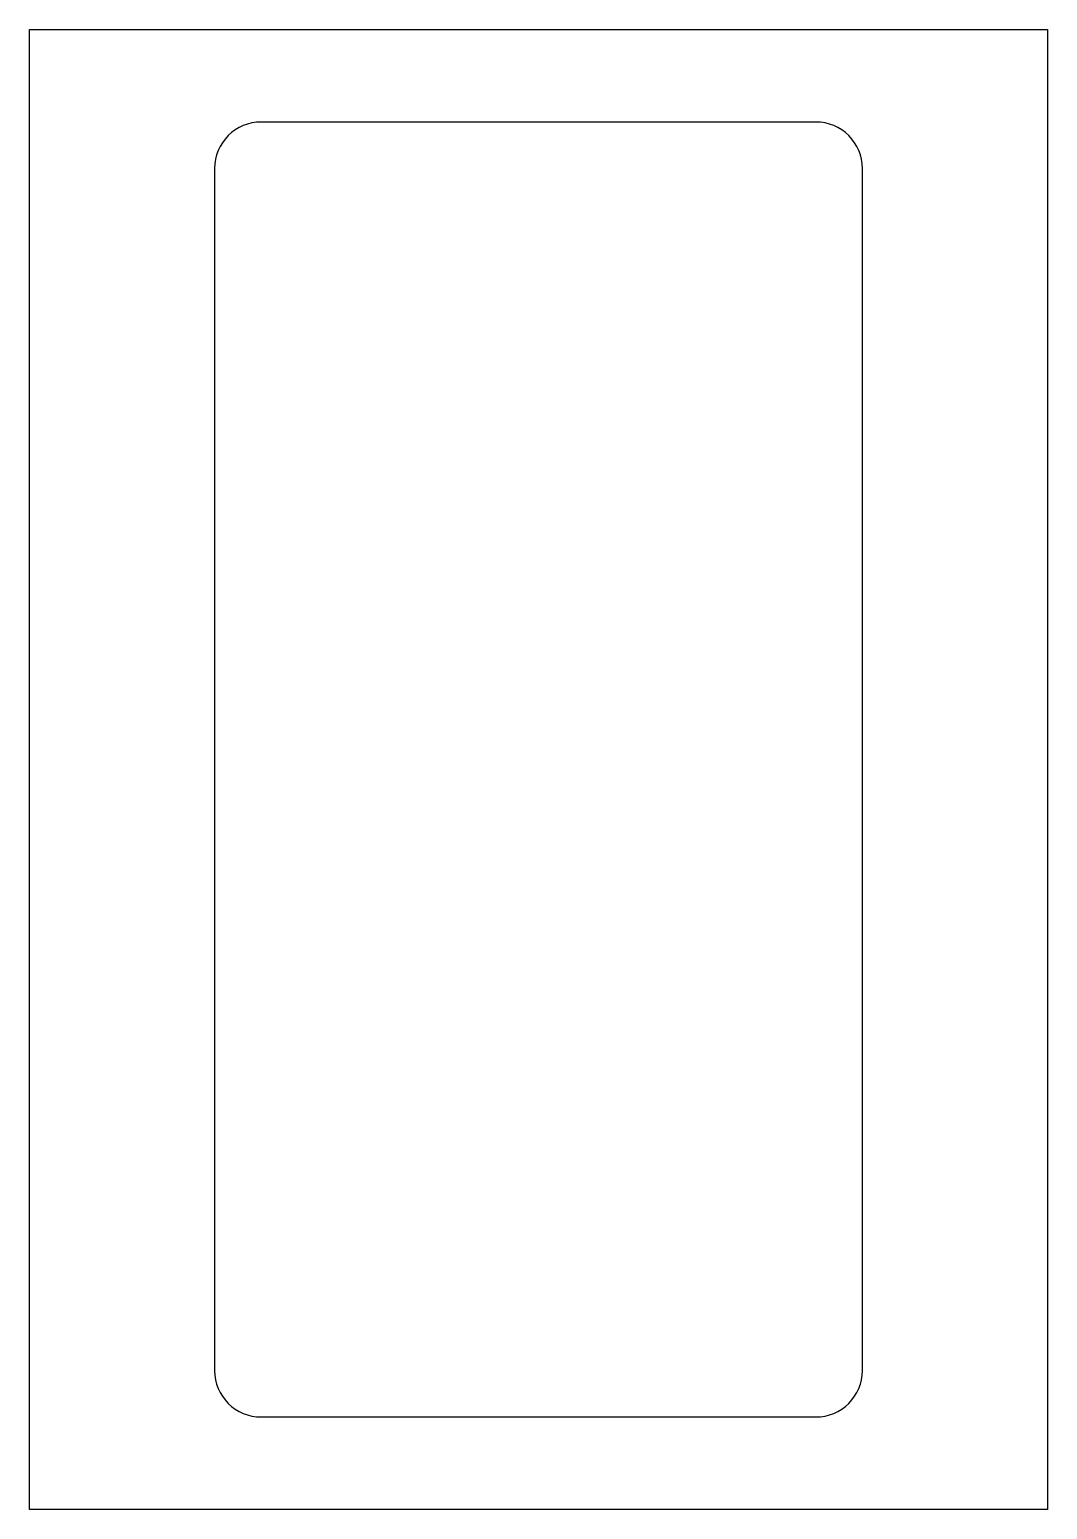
# Model space of a CAD drawing. Header units: inches. Extents: x -11 to 0, y 35 to 51.
import ezdxf

# ---------------------------------------------------------------- set-up
doc = ezdxf.new("R2010")
doc.units = ezdxf.units.IN
doc.layers.get('0').update_dxf_attribs({"linetype": 'CONTINUOUS'})

msp = doc.modelspace()

# ---------------------------------------------------------------- linework, layer by layer
msp.add_lwpolyline([(-11, 35), (-11, 51), (0, 51), (0, 35)], close=True)
msp.add_lwpolyline([(-2.5, 50), (-8.5, 50, 0.414214), (-9, 49.5), (-9, 36.5, 0.414214), (-8.5, 36), (-2.5, 36, 0.414214), (-2, 36.5), (-2, 49.5, 0.414214)], format="xyb", close=True)

doc.saveas('drawing.dxf')
